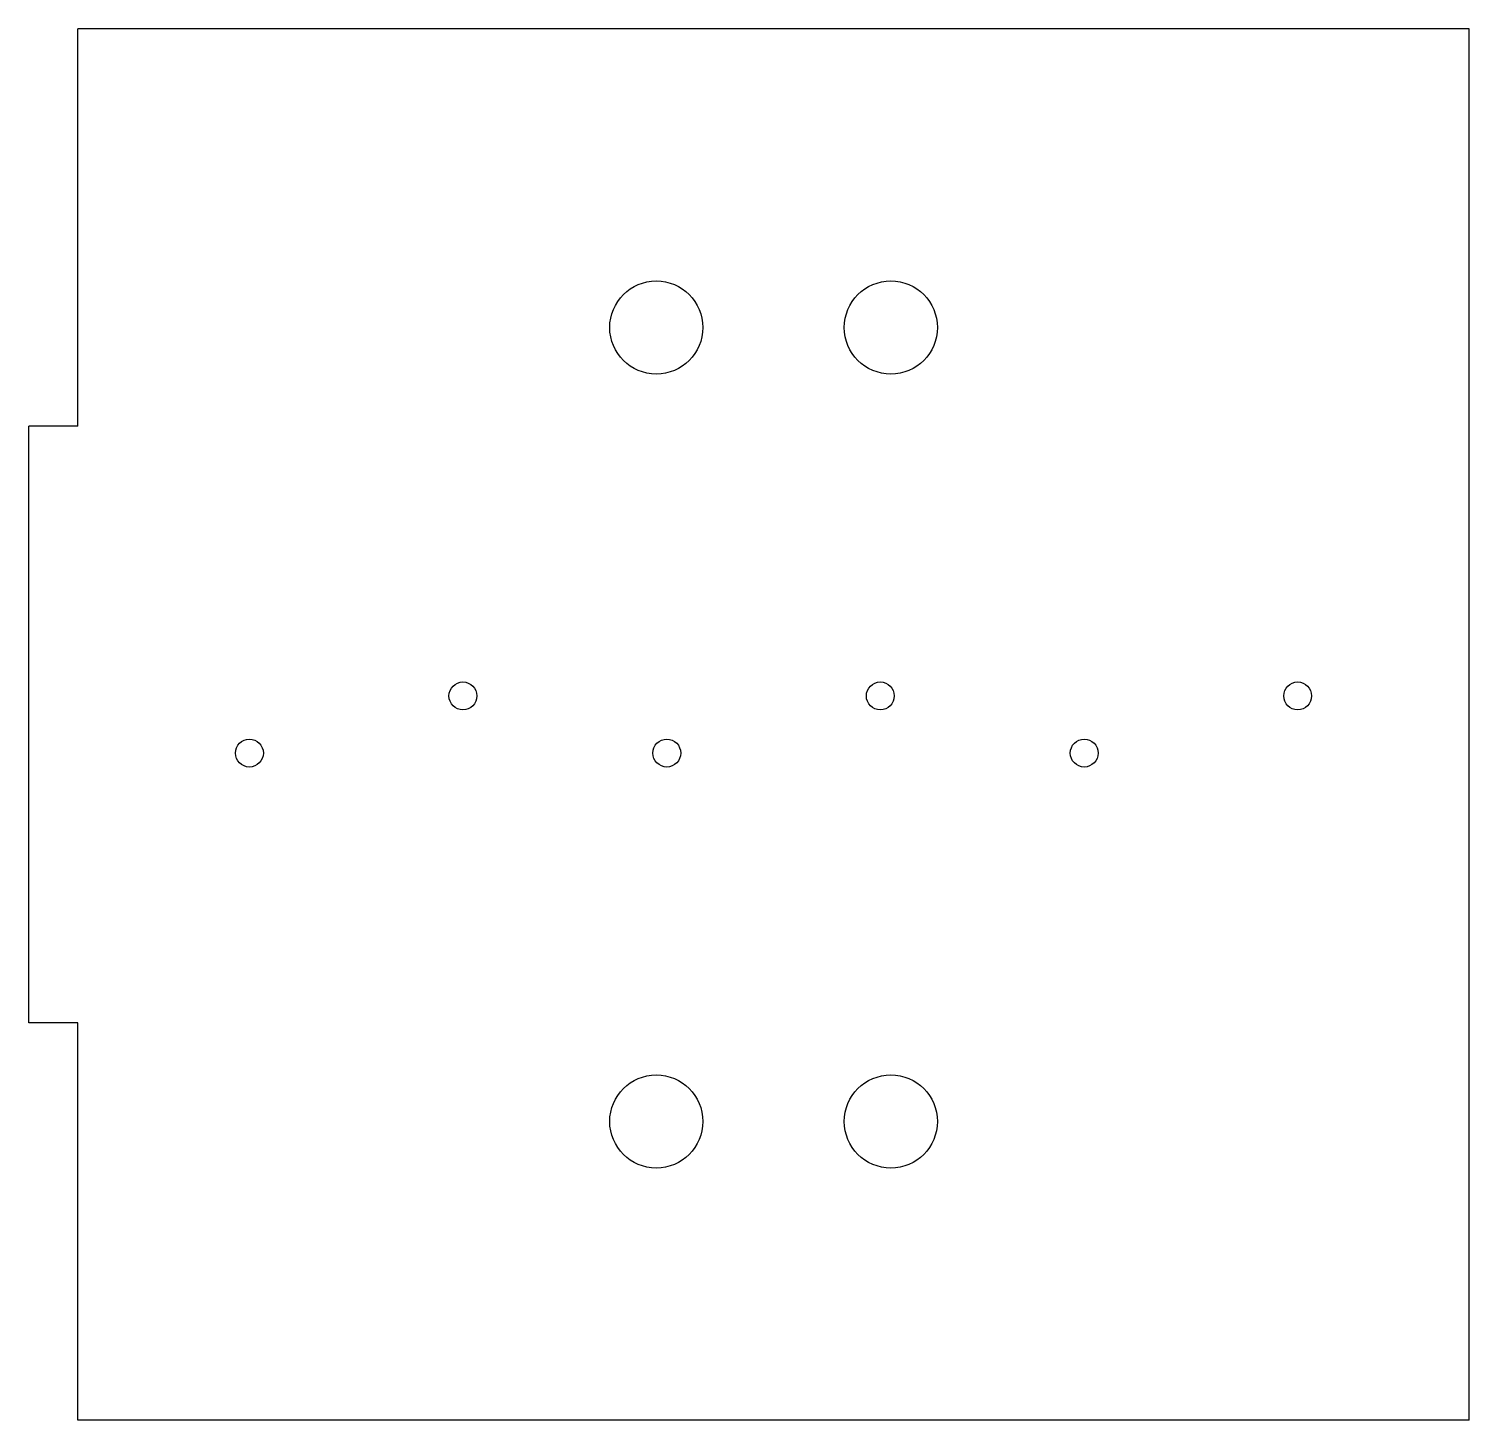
# Model space of a CAD drawing. Header units: millimetres. Extents: x -50.1 to 48.2, y -47.4 to 47.5.
import ezdxf

# ---------------------------------------------------------------- set-up
doc = ezdxf.new("R2010")
doc.units = ezdxf.units.MM

msp = doc.modelspace()

# ---------------------------------------------------------------- linework, layer by layer
at = {"layer": 'flr_a'}
for p, q in [((48.195, 47.45), (-46.705, 47.45)), ((-46.705, 20.357), (-46.705, 47.45)), ((48.195, -47.45), (48.195, 47.45)), ((-50.055, -20.357), (-50.055, 20.357)), ((-46.705, 20.357), (-50.055, 20.357)), ((-46.705, -20.357), (-50.055, -20.357)), ((-46.705, -47.45), (-46.705, -20.357)), ((48.195, -47.45), (-46.705, -47.45))]:
    msp.add_line(p, q, dxfattribs=at)
for centre, radius in [((-7.255, 27.075), 3.175), ((8.745, 27.075), 3.175), ((-20.445, 1.951), 0.95), ((8.025, 1.951), 0.95), ((36.495, 1.951), 0.95), ((-35.006, -1.951), 0.95), ((-6.536, -1.951), 0.95), ((21.934, -1.951), 0.95), ((-7.255, -27.075), 3.175), ((8.745, -27.075), 3.175)]:
    msp.add_circle(centre, radius, dxfattribs=at)

doc.saveas('drawing.dxf')
